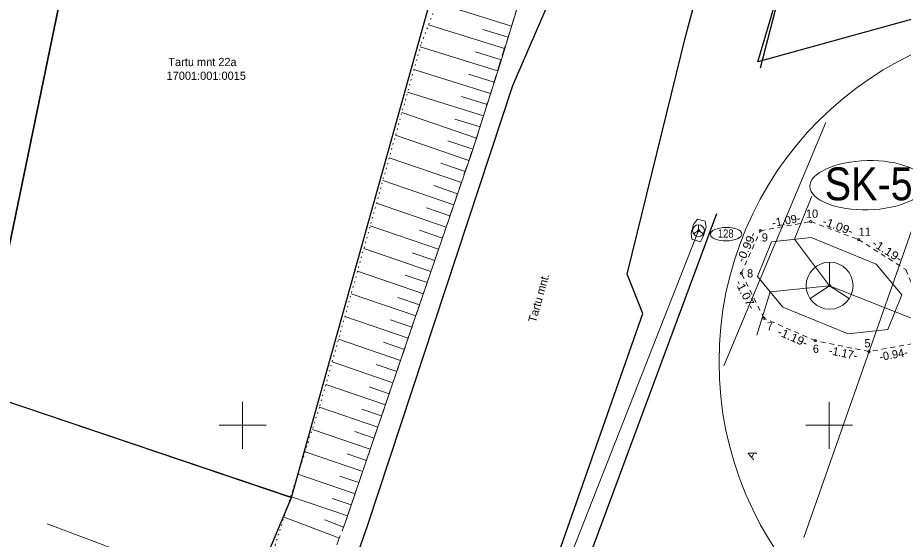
# Model space of a CAD drawing. Extents: x 641153 to 657566, y 6456701 to 6475528.
# Drawn here: x 641530.8 to 641606.3, y 6457390.3 to 6457434.7 of the extents above; entities that cross this region are included whole.
import ezdxf
from ezdxf.enums import TextEntityAlignment as Align

# ---------------------------------------------------------------- set-up
doc = ezdxf.new("R2010")
doc.units = 0
doc.header["$LTSCALE"] = 0.28
for name, pattern in [('DOTTED', [1.5, 0.3, -1.2]), ('LONG_DASH_SHORT_DASH', [9.9, 6, -1.2, 1.5, -1.2]), ('MEDIUM_DASHED', [4.5, 3, -1.5]), ('SHORT_DASHED', [2.7, 1.5, -1.2])]:
    doc.linetypes.add(name, pattern=pattern)
for name, color, linetype, lineweight in [('1', 7, 'Continuous', 13), ('16', 7, 'Continuous', 13), ('17', 7, 'Continuous', 13), ('28', 7, 'SHORT_DASHED', 13), ('30', 7, 'Continuous', 25), ('40', 7, 'Continuous', 25), ('42', 7, 'Continuous', 13), ('59', 7, 'Continuous', 13), ('61', 7, 'Continuous', 13), ('63', 7, 'Continuous', 13)]:
    doc.layers.add(name, color=color, linetype=linetype, lineweight=lineweight)
doc.layers.add('58', color=7, linetype='Continuous')
doc.layers.add('62', color=7, linetype='Continuous')

msp = doc.modelspace()

# ---------------------------------------------------------------- linework, layer by layer
at = {"layer": '1'}
msp.add_lwpolyline([(641533.34, 6457391.6), (641539.99, 6457389.09), (641537.85, 6457383.5), (641530.98, 6457386.1)], dxfattribs=at)
at = {"layer": '16'}
msp.add_line((641588.86, 6457416.57), (641589.28, 6457416.3), dxfattribs=at)
msp.add_lwpolyline([(641588.86, 6457417.07), (641588.86, 6457416.57), (641588.45, 6457416.3)], dxfattribs=at)
msp.add_circle((641588.863, 6457416.571), 0.5, dxfattribs=at)
msp.add_ellipse((641591.2177, 6457416.2691), major_axis=(1.3449, 0.0214), ratio=0.424996, dxfattribs=at)
at = {"layer": '17', "linetype": 'LONG_DASH_SHORT_DASH'}
msp.add_lwpolyline([(641589.43, 6457417.37), (641589.51, 6457416.86), (641589.27, 6457416.07), (641589.03, 6457415.62), (641588.29, 6457415.85), (641588.23, 6457416.36), (641588.44, 6457417.1), (641588.78, 6457417.55)], close=True, dxfattribs=at)
at = {"layer": '17'}
msp.add_lwpolyline([(641566.05, 6457355.71), (641565.3, 6457356.7), (641588.86, 6457416.57)], dxfattribs=at)
at = {"layer": '28', "linetype": 'Continuous'}
msp.add_lwpolyline([(641576.73, 6457446.43), (641571.96, 6457430.78), (641569.55, 6457423.21), (641564.4, 6457408.26), (641558.78, 6457391.78)], dxfattribs=at)
at = {"layer": '30'}
for points in [[(641591.05, 6457512.33), (641591.91, 6457505.51), (641591.49, 6457496.59), (641587.66, 6457477.68), (641583.19, 6457457.92), (641576.51, 6457436.99), (641573.01, 6457428.9), (641560.61, 6457391.39), (641549.35, 6457359.39), (641544.46, 6457346.86), (641539.93, 6457337.98)], [(641558.81, 6457321.86), (641555.78, 6457323), (641554.1, 6457325.43), (641554.13, 6457327.54), (641558.57, 6457344.02), (641567.34, 6457365.78), (641569.41, 6457367.6), (641584.11, 6457409.5), (641582.77, 6457412.87), (641587.81, 6457433.3), (641599.15, 6457475.38), (641609.05, 6457511.93)], [(641611.86, 6457485.38), (641609.86, 6457489.51), (641604.67, 6457471.13), (641594.13, 6457430.39)], [(641590.41, 6457417.99), (641577, 6457381.88), (641571.54, 6457367.04), (641564.29, 6457350.32), (641564.29, 6457347.35), (641566.9, 6457345.65)]]:
    msp.add_lwpolyline(points, dxfattribs=at)
at = {"layer": '40'}
for points in [[(641620.52, 6457520.65), (641644.18, 6457505.9), (641623.24, 6457439.05), (641593.91, 6457430.93)], [(641538.88, 6457457.73), (641514.24, 6457462.52), (641489.2, 6457414.68), (641515.09, 6457407.02), (641527.52, 6457402.83)], [(641567.41, 6457452.12), (641538.88, 6457457.73), (641527.52, 6457402.83), (641554.16, 6457393.85), (641569.04, 6457446.99)], [(641469.89, 6457377.71), (641537.84, 6457354.9), (641554.16, 6457393.85), (641515.09, 6457407.02)]]:
    msp.add_lwpolyline(points, close=True, dxfattribs=at)
at = {"layer": '42'}
for p, q in [((641572.93, 6457433.99), (641566.57, 6457435.97)), ((641572.33, 6457432.08), (641565.85, 6457434.1)), ((641572.63, 6457433.03), (641570.49, 6457433.7)), ((641571.73, 6457430.17), (641565.15, 6457432.23)), ((641572.03, 6457431.12), (641569.85, 6457431.8)), ((641571.14, 6457428.26), (641564.61, 6457430.3)), ((641571.44, 6457429.21), (641569.25, 6457429.9)), ((641570.54, 6457426.35), (641564.07, 6457428.37)), ((641570.84, 6457427.3), (641568.67, 6457427.98)), ((641569.94, 6457424.44), (641563.58, 6457426.62)), ((641570.24, 6457425.4), (641568.09, 6457426.07)), ((641569.29, 6457422.55), (641563.04, 6457424.69)), ((641569.62, 6457423.5), (641567.51, 6457424.21)), ((641568.65, 6457420.66), (641562.5, 6457422.76)), ((641568.97, 6457421.6), (641566.9, 6457422.31)), ((641568, 6457418.76), (641561.96, 6457420.83)), ((641568.32, 6457419.71), (641566.29, 6457420.41)), ((641567.35, 6457416.87), (641561.42, 6457418.9)), ((641567.68, 6457417.82), (641565.68, 6457418.5)), ((641566.71, 6457414.98), (641560.88, 6457416.97)), ((641567.03, 6457415.93), (641565.07, 6457416.6)), ((641566.06, 6457413.09), (641560.34, 6457415.04)), ((641566.38, 6457414.03), (641564.46, 6457414.69)), ((641565.41, 6457411.19), (641559.8, 6457413.11)), ((641565.74, 6457412.14), (641563.85, 6457412.79)), ((641564.77, 6457409.3), (641559.26, 6457411.18)), ((641565.09, 6457410.25), (641563.24, 6457410.88)), ((641564.12, 6457407.41), (641558.72, 6457409.26)), ((641564.44, 6457408.36), (641562.62, 6457408.98)), ((641563.47, 6457405.52), (641558.18, 6457407.33)), ((641563.8, 6457406.46), (641562.01, 6457407.07)), ((641562.82, 6457403.62), (641557.64, 6457405.4)), ((641563.15, 6457404.57), (641561.4, 6457405.17)), ((641562.18, 6457401.73), (641557.1, 6457403.47)), ((641562.5, 6457402.68), (641560.79, 6457403.26)), ((641561.53, 6457399.84), (641556.56, 6457401.54)), ((641561.85, 6457400.79), (641560.18, 6457401.36)), ((641560.88, 6457397.95), (641555.95, 6457399.64)), ((641561.21, 6457398.89), (641559.56, 6457399.46)), ((641560.24, 6457396.05), (641555.33, 6457397.73)), ((641560.56, 6457397), (641558.92, 6457397.56)), ((641559.59, 6457394.16), (641554.72, 6457395.82)), ((641559.91, 6457395.11), (641558.28, 6457395.67)), ((641558.94, 6457392.27), (641554.1, 6457393.92)), ((641559.27, 6457393.22), (641557.65, 6457393.77)), ((641558.25, 6457390.39), (641553.54, 6457392.18)), ((641558.61, 6457391.33), (641557.02, 6457391.93))]:
    msp.add_line(p, q, dxfattribs=at)
at = {"layer": '42', "linetype": 'DOTTED'}
msp.add_lwpolyline([(641574.11, 6457447.32), (641571.16, 6457447.27), (641569.52, 6457443.6), (641565.2, 6457432.4), (641556.55, 6457401.51), (641552.78, 6457389.82), (641551.98, 6457381.7), (641551.23, 6457373.93), (641546.76, 6457358.7), (641539.2, 6457338.04)], dxfattribs=at)
at = {"layer": '42', "linetype": 'MEDIUM_DASHED'}
msp.add_lwpolyline([(641576.73, 6457446.42), (641573.52, 6457435.89), (641569.96, 6457424.5), (641559.91, 6457395.1), (641558.78, 6457391.78), (641556.97, 6457387), (641553.32, 6457372.37), (641548.3, 6457358.11), (641542.94, 6457345), (641538.55, 6457335.72)], dxfattribs=at)
at = {"layer": '59'}
msp.add_circle((641588.863, 6457416.571), 0.1, dxfattribs=at)
at = {"layer": '61'}
for p, q in [((641591.03, 6457405.06), (641599.72, 6457425.79)), ((641600.04, 6457411.88), (641601.7, 6457410.78)), ((641600.04, 6457411.88), (641614.44, 6457406.15))]:
    msp.add_line(p, q, dxfattribs=at)
for points in [[(641612.78, 6457431.22), (641607.04, 6457416.63), (641597.83, 6457390.43)], [(641600.04, 6457411.88), (641597.05, 6457415.83), (641598.52, 6457419.49)], [(641600.04, 6457413.88), (641600.04, 6457411.88), (641598.38, 6457410.78)], [(641593.84, 6457407.68), (641594.96, 6457411.36), (641600.04, 6457411.88)]]:
    msp.add_lwpolyline(points, dxfattribs=at)
at = {"layer": '61', "linetype": 'SHORT_DASHED'}
msp.add_lwpolyline([(641636.28, 6457390.3), (641610.17, 6457400.81), (641611.74, 6457405), (641607.11, 6457406.94), (641603.4, 6457406.27), (641598.81, 6457407.2), (641594.45, 6457409.1), (641592.51, 6457412.93), (641594.14, 6457416.56), (641598.43, 6457417.34), (641602.51, 6457415.81), (641606.54, 6457413.25), (641607.85, 6457409.99), (641612.51, 6457408.14), (641615.89, 6457415.18), (641622.26, 6457412.62), (641621.98, 6457410.57), (641623.27, 6457412.21), (641642, 6457404.66), (641639.05, 6457397.24)], close=True, dxfattribs=at)
at = {"layer": '61'}
msp.add_lwpolyline([(641598.46, 6457415.97), (641604.02, 6457413.72), (641606.2, 6457411.11), (641605, 6457408.14), (641601.62, 6457407.79), (641596.06, 6457410.04), (641593.88, 6457412.66), (641595.08, 6457415.62)], close=True, dxfattribs=at)
for centre, radius in [((641619.6701, 6457405.4042), 29.0544), ((641598.4333, 6457417.3438), 0.1), ((641594.1358, 6457416.5557), 0.1), ((641602.5057, 6457415.8089), 0.1), ((641600.0407, 6457411.8813), 2), ((641592.5071, 6457412.9305), 0.1), ((641600.0407, 6457411.8813), 0.1), ((641594.451, 6457409.0951), 0.1), ((641598.8118, 6457407.2036), 0.1), ((641603.3995, 6457406.2734), 0.1)]:
    msp.add_circle(centre, radius, dxfattribs=at)
msp.add_ellipse((641603.2843, 6457420.4362), major_axis=(4.9258, 0.1216), ratio=0.424996, dxfattribs=at)
at = {"layer": '63'}
for p, q in [((641550, 6457402), (641550, 6457398)), ((641600, 6457402), (641600, 6457398)), ((641548, 6457400), (641552, 6457400)), ((641598, 6457400), (641602, 6457400))]:
    msp.add_line(p, q, dxfattribs=at)

# ---------------------------------------------------------------- texts
at = {"layer": '16', "width": 0.85}
msp.add_text('128', height=0.7, rotation=359.717, dxfattribs=at).set_placement((641591.1833, 6457415.9767), align=Align.CENTER)
at = {"layer": '58'}
for s, p in [('Tartu mnt 22a', (641543.67, 6457430.58)), ('17001:001:0015', (641543.52, 6457429.41))]:
    msp.add_text(s, height=0.7, dxfattribs=at).set_placement(p)
at = {"layer": '61'}
for s, height, rotation, width, p in [('SK-5', 2.8, 0.018, 0.9, (641603.3646, 6457419.1512)), ('-1.09-', 0.7, 339.349, 1.1, (641600.6216, 6457416.6267)), ('-0.99-', 0.7, 65.807, 1.1, (641593.2709, 6457415.0266)), ('-1.19-', 0.7, 327.539, 1.15, (641604.7672, 6457414.564)), ('-1.07-', 0.7, 296.878, 1.1, (641592.5656, 6457410.9682)), ('-1.19-', 0.7, 336.552, 1.1, (641596.7607, 6457407.1694))]:
    msp.add_text(s, height=height, rotation=rotation, dxfattribs=dict(at, width=width)).set_placement(p, align=Align.CENTER)
for s, rotation, p in [('-1.09-', 10.392, (641596.4069, 6457417.0953)), ('-1.17-', 348.537, (641601.1254, 6457405.8069)), ('-0.94-', 10.191, (641605.5431, 6457405.6794))]:
    msp.add_text(s, height=0.7, rotation=rotation, dxfattribs=at).set_placement(p, align=Align.CENTER)
for s, p in [('10 ', (641599.32, 6457417.66)), ('11 ', (641603.82, 6457416.13)), ('9 ', (641595.04, 6457415.64)), ('8 ', (641593.78, 6457412.58)), ('7 ', (641595.46, 6457408.07)), ('6 ', (641599.39, 6457406.16)), ('5 ', (641603.79, 6457406.63))]:
    msp.add_text(s, height=0.7, dxfattribs=at).set_placement(p, align=Align.RIGHT)
at = {"layer": '61', "width": 1.15}
msp.add_text('A', height=0.7, rotation=65.525, dxfattribs=at).set_placement((641593.56, 6457397))
at = {"layer": '62'}
msp.add_text('Tartu mnt.', height=0.7, rotation=74.234, dxfattribs=at).set_placement((641575, 6457408.69))

doc.saveas('drawing.dxf')
